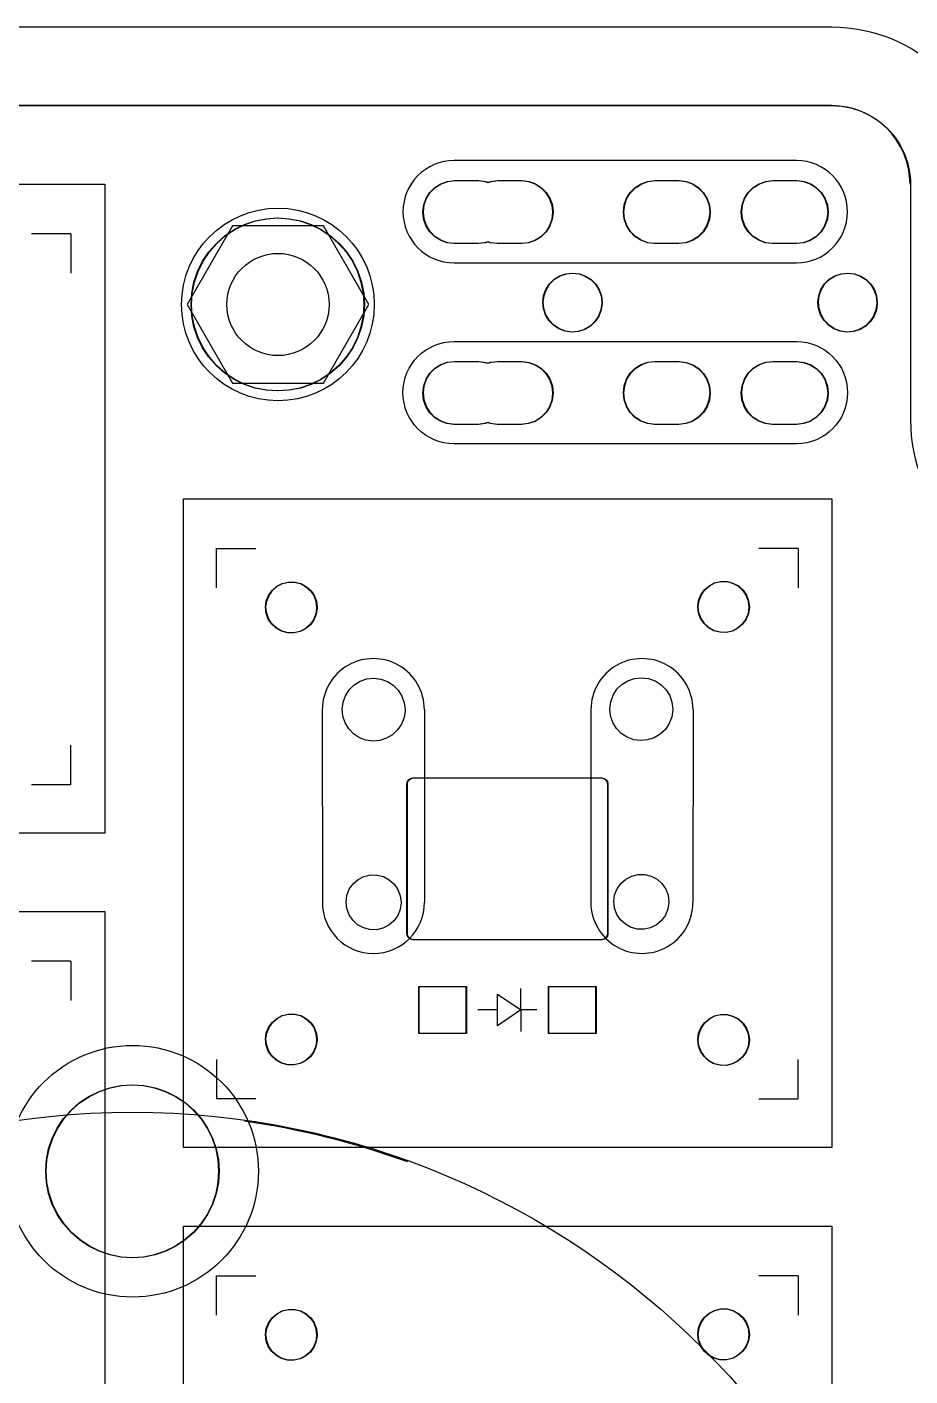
# Model space of a CAD drawing. Header units: inches. Extents: x 5 to 159, y 7 to 116.
# Drawn here: x 85.19 to 107.66, y 81.82 to 116.12 of the extents above; entities that cross this region are included whole.
import ezdxf

# ---------------------------------------------------------------- set-up
doc = ezdxf.new("R2010")
doc.units = ezdxf.units.IN
doc.header["$MEASUREMENT"] = 0
doc.layers.get('0').update_dxf_attribs({"color": 1})
doc.layers.add('KICAD_EXPORT', color=12, linetype='Continuous')
doc.layers.add('OUTLINE_CURVED', color=6, linetype='Continuous')

# ---------------------------------------------------------------- blocks, each defined once
blk = doc.blocks.new('switch')
for p, q in [((79.189, 28.239), (79.191, 23.339)), ((81.787, 28.239), (81.788, 23.34)), ((86.023, 28.239), (86.022, 23.34)), ((88.621, 28.239), (88.619, 23.339))]:
    blk.add_line(p, q)
for centre, start, end in [((80.488, 28.239), 0, 180.0351), ((87.322, 28.239), 359.9649, 180), ((80.489, 23.339), 180.0175, 0.0175), ((87.321, 23.339), 179.9825, 359.9825)]:
    blk.add_arc(centre, 1.299, start, end)

msp = doc.modelspace()

# ---------------------------------------------------------------- linework, layer by layer
at = {"layer": 'KICAD_EXPORT', "linetype": 'Continuous'}
for p, q in [((105.661, 114.125), (70.661, 114.125)), ((95.721, 112.138), (95.889, 112.197)), ((95.733, 112.138), (95.901, 112.197)), ((95.889, 112.197), (96.066, 112.217)), ((95.901, 112.197), (96.078, 112.217)), ((96.066, 112.217), (96.666, 112.217)), ((96.078, 112.217), (96.678, 112.217)), ((96.666, 112.217), (96.678, 112.217)), ((96.678, 112.217), (96.854, 112.194)), ((96.678, 112.217), (96.69, 112.217)), ((96.69, 112.217), (96.866, 112.194)), ((96.854, 112.194), (96.917, 112.172)), ((96.866, 112.194), (96.929, 112.172)), ((96.917, 112.172), (96.989, 112.197)), ((96.929, 112.172), (97.001, 112.197)), ((96.989, 112.197), (97.166, 112.217)), ((97.001, 112.197), (97.178, 112.217)), ((97.166, 112.217), (97.766, 112.217)), ((97.178, 112.217), (97.778, 112.217)), ((97.766, 112.217), (97.778, 112.217)), ((97.778, 112.217), (97.954, 112.194)), ((97.778, 112.217), (97.79, 112.217)), ((97.79, 112.217), (97.966, 112.194)), ((97.954, 112.194), (98.122, 112.133)), ((97.966, 112.194), (98.134, 112.133)), ((100.821, 112.138), (100.989, 112.197)), ((100.833, 112.138), (101.001, 112.197)), ((100.989, 112.197), (101.166, 112.217)), ((101.001, 112.197), (101.178, 112.217)), ((101.166, 112.217), (101.766, 112.217)), ((101.178, 112.217), (101.778, 112.217)), ((101.766, 112.217), (101.778, 112.217)), ((101.778, 112.217), (101.954, 112.194)), ((101.778, 112.217), (101.79, 112.217)), ((101.79, 112.217), (101.966, 112.194)), ((101.954, 112.194), (102.122, 112.133)), ((101.966, 112.194), (102.134, 112.133)), ((103.821, 112.138), (103.989, 112.197)), ((103.833, 112.138), (104.001, 112.197)), ((103.989, 112.197), (104.166, 112.217)), ((104.001, 112.197), (104.178, 112.217)), ((104.166, 112.217), (104.766, 112.217)), ((104.178, 112.217), (104.778, 112.217)), ((104.766, 112.217), (104.778, 112.217)), ((104.778, 112.217), (104.954, 112.194)), ((104.778, 112.217), (104.79, 112.217)), ((104.79, 112.217), (104.966, 112.194)), ((104.954, 112.194), (105.122, 112.133)), ((104.966, 112.194), (105.134, 112.133)), ((70.673, 112.125), (87.173, 112.125)), ((87.173, 112.125), (87.173, 95.625)), ((95.347, 111.768), (95.443, 111.918)), ((95.359, 111.768), (95.455, 111.918)), ((95.443, 111.918), (95.569, 112.044)), ((95.455, 111.918), (95.581, 112.044)), ((95.569, 112.044), (95.721, 112.138)), ((95.581, 112.044), (95.733, 112.138)), ((98.122, 112.133), (98.272, 112.037)), ((98.134, 112.133), (98.284, 112.037)), ((98.272, 112.037), (98.397, 111.909)), ((98.284, 112.037), (98.409, 111.909)), ((98.397, 111.909), (98.49, 111.757)), ((98.409, 111.909), (98.502, 111.757)), ((100.447, 111.768), (100.543, 111.918)), ((100.459, 111.768), (100.555, 111.918)), ((100.543, 111.918), (100.669, 112.044)), ((100.555, 111.918), (100.681, 112.044)), ((100.669, 112.044), (100.821, 112.138)), ((100.681, 112.044), (100.833, 112.138)), ((102.122, 112.133), (102.272, 112.037)), ((102.134, 112.133), (102.284, 112.037)), ((102.272, 112.037), (102.397, 111.909)), ((102.284, 112.037), (102.409, 111.909)), ((102.397, 111.909), (102.49, 111.757)), ((102.409, 111.909), (102.502, 111.757)), ((103.447, 111.768), (103.543, 111.918)), ((103.459, 111.768), (103.555, 111.918)), ((103.543, 111.918), (103.669, 112.044)), ((103.555, 111.918), (103.681, 112.044)), ((103.669, 112.044), (103.821, 112.138)), ((103.681, 112.044), (103.833, 112.138)), ((105.122, 112.133), (105.272, 112.037)), ((105.134, 112.133), (105.284, 112.037)), ((105.272, 112.037), (105.397, 111.909)), ((105.284, 112.037), (105.409, 111.909)), ((105.397, 111.909), (105.49, 111.757)), ((105.409, 111.909), (105.502, 111.757)), ((95.266, 111.422), (95.288, 111.599)), ((95.278, 111.422), (95.3, 111.599)), ((95.288, 111.599), (95.347, 111.768)), ((95.3, 111.599), (95.359, 111.768)), ((98.49, 111.757), (98.548, 111.589)), ((98.502, 111.757), (98.56, 111.589)), ((98.548, 111.589), (98.566, 111.411)), ((98.56, 111.589), (98.578, 111.411)), ((100.366, 111.422), (100.388, 111.599)), ((100.378, 111.422), (100.4, 111.599)), ((100.388, 111.599), (100.447, 111.768)), ((100.4, 111.599), (100.459, 111.768)), ((102.49, 111.757), (102.548, 111.589)), ((102.502, 111.757), (102.56, 111.589)), ((102.548, 111.589), (102.566, 111.411)), ((102.56, 111.589), (102.578, 111.411)), ((103.366, 111.422), (103.388, 111.599)), ((103.378, 111.422), (103.4, 111.599)), ((103.388, 111.599), (103.447, 111.768)), ((103.4, 111.599), (103.459, 111.768)), ((105.49, 111.757), (105.548, 111.589)), ((105.502, 111.757), (105.56, 111.589)), ((105.548, 111.589), (105.566, 111.411)), ((105.56, 111.589), (105.578, 111.411)), ((90.724, 111.099), (90.997, 111.192)), ((90.736, 111.099), (91.009, 111.192)), ((90.997, 111.192), (91.279, 111.248)), ((91.009, 111.192), (91.291, 111.248)), ((91.279, 111.248), (91.566, 111.267)), ((91.291, 111.248), (91.578, 111.267)), ((91.566, 111.267), (91.854, 111.248)), ((91.578, 111.267), (91.866, 111.248)), ((91.854, 111.248), (92.136, 111.192)), ((91.866, 111.248), (92.148, 111.192)), ((92.136, 111.192), (92.408, 111.099)), ((92.148, 111.192), (92.42, 111.099)), ((95.285, 111.245), (95.266, 111.422)), ((95.297, 111.245), (95.278, 111.422)), ((95.343, 111.076), (95.285, 111.245)), ((95.355, 111.076), (95.297, 111.245)), ((98.545, 111.234), (98.485, 111.066)), ((98.557, 111.234), (98.497, 111.066)), ((98.566, 111.411), (98.545, 111.234)), ((98.578, 111.411), (98.557, 111.234)), ((100.385, 111.245), (100.366, 111.422)), ((100.397, 111.245), (100.378, 111.422)), ((100.443, 111.076), (100.385, 111.245)), ((100.455, 111.076), (100.397, 111.245)), ((102.545, 111.234), (102.485, 111.066)), ((102.557, 111.234), (102.497, 111.066)), ((102.566, 111.411), (102.545, 111.234)), ((102.578, 111.411), (102.557, 111.234)), ((103.385, 111.245), (103.366, 111.422)), ((103.397, 111.245), (103.378, 111.422)), ((103.443, 111.076), (103.385, 111.245)), ((103.455, 111.076), (103.397, 111.245)), ((105.545, 111.234), (105.485, 111.066)), ((105.557, 111.234), (105.497, 111.066)), ((105.566, 111.411), (105.545, 111.234)), ((105.578, 111.411), (105.557, 111.234)), ((86.311, 110.862), (85.311, 110.862)), ((86.311, 110.862), (86.311, 109.862)), ((90.227, 110.812), (90.466, 110.972)), ((90.239, 110.812), (90.478, 110.972)), ((90.466, 110.972), (90.724, 111.099)), ((90.478, 110.972), (90.736, 111.099)), ((92.408, 111.099), (92.666, 110.972)), ((92.42, 111.099), (92.678, 110.972)), ((92.666, 110.972), (92.906, 110.812)), ((92.678, 110.972), (92.918, 110.812)), ((95.436, 110.924), (95.343, 111.076)), ((95.448, 110.924), (95.355, 111.076)), ((95.561, 110.797), (95.436, 110.924)), ((95.573, 110.797), (95.448, 110.924)), ((98.39, 110.916), (98.263, 110.79)), ((98.402, 110.916), (98.275, 110.79)), ((98.485, 111.066), (98.39, 110.916)), ((98.497, 111.066), (98.402, 110.916)), ((100.536, 110.924), (100.443, 111.076)), ((100.548, 110.924), (100.455, 111.076)), ((100.661, 110.797), (100.536, 110.924)), ((100.673, 110.797), (100.548, 110.924)), ((102.39, 110.916), (102.263, 110.79)), ((102.402, 110.916), (102.275, 110.79)), ((102.485, 111.066), (102.39, 110.916)), ((102.497, 111.066), (102.402, 110.916)), ((103.536, 110.924), (103.443, 111.076)), ((103.548, 110.924), (103.455, 111.076)), ((103.661, 110.797), (103.536, 110.924)), ((103.673, 110.797), (103.548, 110.924)), ((105.39, 110.916), (105.263, 110.79)), ((105.402, 110.916), (105.275, 110.79)), ((105.485, 111.066), (105.39, 110.916)), ((105.497, 111.066), (105.402, 110.916)), ((89.821, 110.406), (90.011, 110.622)), ((89.833, 110.406), (90.023, 110.622)), ((90.011, 110.622), (90.227, 110.812)), ((90.023, 110.622), (90.239, 110.812)), ((92.906, 110.812), (93.122, 110.622)), ((92.918, 110.812), (93.134, 110.622)), ((93.122, 110.622), (93.312, 110.406)), ((93.134, 110.622), (93.324, 110.406)), ((95.711, 110.7), (95.561, 110.797)), ((95.723, 110.7), (95.573, 110.797)), ((95.878, 110.639), (95.711, 110.7)), ((95.89, 110.639), (95.723, 110.7)), ((96.055, 110.617), (95.878, 110.639)), ((96.067, 110.617), (95.89, 110.639)), ((96.066, 110.617), (96.055, 110.617)), ((96.666, 110.617), (96.066, 110.617)), ((96.078, 110.617), (96.067, 110.617)), ((96.678, 110.617), (96.078, 110.617)), ((96.844, 110.637), (96.666, 110.617)), ((96.856, 110.637), (96.678, 110.617)), ((96.916, 110.662), (96.844, 110.637)), ((96.928, 110.662), (96.856, 110.637)), ((96.978, 110.639), (96.916, 110.662)), ((96.99, 110.639), (96.928, 110.662)), ((97.155, 110.617), (96.978, 110.639)), ((97.167, 110.617), (96.99, 110.639)), ((97.166, 110.617), (97.155, 110.617)), ((97.766, 110.617), (97.166, 110.617)), ((97.178, 110.617), (97.167, 110.617)), ((97.778, 110.617), (97.178, 110.617)), ((97.944, 110.637), (97.766, 110.617)), ((97.956, 110.637), (97.778, 110.617)), ((98.112, 110.695), (97.944, 110.637)), ((98.124, 110.695), (97.956, 110.637)), ((98.263, 110.79), (98.112, 110.695)), ((98.275, 110.79), (98.124, 110.695)), ((100.811, 110.7), (100.661, 110.797)), ((100.823, 110.7), (100.673, 110.797)), ((100.978, 110.639), (100.811, 110.7)), ((100.99, 110.639), (100.823, 110.7)), ((101.155, 110.617), (100.978, 110.639)), ((101.167, 110.617), (100.99, 110.639)), ((101.166, 110.617), (101.155, 110.617)), ((101.766, 110.617), (101.166, 110.617)), ((101.178, 110.617), (101.167, 110.617)), ((101.778, 110.617), (101.178, 110.617)), ((101.944, 110.637), (101.766, 110.617)), ((101.956, 110.637), (101.778, 110.617)), ((102.112, 110.695), (101.944, 110.637)), ((102.124, 110.695), (101.956, 110.637)), ((102.263, 110.79), (102.112, 110.695)), ((102.275, 110.79), (102.124, 110.695)), ((103.811, 110.7), (103.661, 110.797)), ((103.823, 110.7), (103.673, 110.797)), ((103.978, 110.639), (103.811, 110.7)), ((103.99, 110.639), (103.823, 110.7)), ((104.155, 110.617), (103.978, 110.639)), ((104.167, 110.617), (103.99, 110.639)), ((104.166, 110.617), (104.155, 110.617)), ((104.766, 110.617), (104.166, 110.617)), ((104.178, 110.617), (104.167, 110.617)), ((104.778, 110.617), (104.178, 110.617)), ((104.944, 110.637), (104.766, 110.617)), ((104.956, 110.637), (104.778, 110.617)), ((105.112, 110.695), (104.944, 110.637)), ((105.124, 110.695), (104.956, 110.637)), ((105.263, 110.79), (105.112, 110.695)), ((105.275, 110.79), (105.124, 110.695)), ((89.534, 109.909), (89.661, 110.167)), ((89.546, 109.909), (89.673, 110.167)), ((89.661, 110.167), (89.821, 110.406)), ((89.673, 110.167), (89.833, 110.406)), ((93.312, 110.406), (93.472, 110.167)), ((93.324, 110.406), (93.484, 110.167)), ((93.472, 110.167), (93.599, 109.909)), ((93.484, 110.167), (93.611, 109.909)), ((89.441, 109.636), (89.534, 109.909)), ((89.453, 109.636), (89.546, 109.909)), ((93.599, 109.909), (93.691, 109.636)), ((93.611, 109.909), (93.703, 109.636)), ((98.605, 109.708), (98.747, 109.795)), ((98.617, 109.708), (98.759, 109.795)), ((98.747, 109.795), (98.905, 109.849)), ((98.759, 109.795), (98.917, 109.849)), ((98.905, 109.849), (99.072, 109.867)), ((98.917, 109.849), (99.084, 109.867)), ((99.072, 109.867), (99.238, 109.847)), ((99.084, 109.867), (99.25, 109.847)), ((99.238, 109.847), (99.395, 109.791)), ((99.25, 109.847), (99.407, 109.791)), ((99.395, 109.791), (99.536, 109.701)), ((99.407, 109.791), (99.548, 109.701)), ((105.605, 109.708), (105.747, 109.795)), ((105.617, 109.708), (105.759, 109.795)), ((105.747, 109.795), (105.905, 109.849)), ((105.759, 109.795), (105.917, 109.849)), ((105.905, 109.849), (106.072, 109.867)), ((105.917, 109.849), (106.084, 109.867)), ((106.072, 109.867), (106.238, 109.847)), ((106.084, 109.867), (106.25, 109.847)), ((106.238, 109.847), (106.395, 109.791)), ((106.25, 109.847), (106.407, 109.791)), ((106.395, 109.791), (106.536, 109.701)), ((106.407, 109.791), (106.548, 109.701)), ((89.385, 109.354), (89.441, 109.636)), ((89.397, 109.354), (89.453, 109.636)), ((93.691, 109.636), (93.748, 109.354)), ((93.703, 109.636), (93.76, 109.354)), ((98.337, 109.293), (98.395, 109.45)), ((98.349, 109.293), (98.407, 109.45)), ((98.395, 109.45), (98.485, 109.591)), ((98.407, 109.45), (98.497, 109.591)), ((98.485, 109.591), (98.605, 109.708)), ((98.497, 109.591), (98.617, 109.708)), ((99.536, 109.701), (99.654, 109.583)), ((99.548, 109.701), (99.666, 109.583)), ((99.654, 109.583), (99.743, 109.441)), ((99.666, 109.583), (99.755, 109.441)), ((105.337, 109.293), (105.395, 109.45)), ((105.349, 109.293), (105.407, 109.45)), ((105.395, 109.45), (105.485, 109.591)), ((105.407, 109.45), (105.497, 109.591)), ((105.485, 109.591), (105.605, 109.708)), ((105.497, 109.591), (105.617, 109.708)), ((106.536, 109.701), (106.654, 109.583)), ((106.548, 109.701), (106.666, 109.583)), ((106.654, 109.583), (106.743, 109.441)), ((106.666, 109.583), (106.755, 109.441)), ((89.366, 109.067), (89.385, 109.354)), ((89.378, 109.067), (89.397, 109.354)), ((93.748, 109.354), (93.766, 109.067)), ((93.76, 109.354), (93.778, 109.067)), ((98.316, 109.127), (98.337, 109.293)), ((98.333, 108.961), (98.316, 109.127)), ((98.328, 109.127), (98.349, 109.293)), ((98.345, 108.961), (98.328, 109.127)), ((99.743, 109.441), (99.798, 109.283)), ((99.755, 109.441), (99.81, 109.283)), ((99.798, 109.283), (99.816, 109.117)), ((99.81, 109.283), (99.828, 109.117)), ((99.816, 109.117), (99.816, 109.096)), ((99.828, 109.117), (99.828, 109.096)), ((105.316, 109.127), (105.337, 109.293)), ((105.333, 108.961), (105.316, 109.127)), ((105.328, 109.127), (105.349, 109.293)), ((105.345, 108.961), (105.328, 109.127)), ((106.743, 109.441), (106.798, 109.283)), ((106.755, 109.441), (106.81, 109.283)), ((106.798, 109.283), (106.816, 109.117)), ((106.81, 109.283), (106.828, 109.117)), ((106.816, 109.117), (106.816, 109.096)), ((106.828, 109.117), (106.828, 109.096)), ((89.385, 108.78), (89.366, 109.067)), ((89.397, 108.78), (89.378, 109.067)), ((89.441, 108.497), (89.385, 108.78)), ((89.453, 108.497), (89.397, 108.78)), ((93.748, 108.78), (93.691, 108.497)), ((93.76, 108.78), (93.703, 108.497)), ((93.766, 109.067), (93.748, 108.78)), ((93.778, 109.067), (93.76, 108.78)), ((98.386, 108.802), (98.333, 108.961)), ((98.398, 108.802), (98.345, 108.961)), ((98.472, 108.659), (98.386, 108.802)), ((98.484, 108.659), (98.398, 108.802)), ((99.733, 108.774), (99.641, 108.635)), ((99.745, 108.774), (99.653, 108.635)), ((99.793, 108.93), (99.733, 108.774)), ((99.805, 108.93), (99.745, 108.774)), ((99.816, 109.096), (99.793, 108.93)), ((99.828, 109.096), (99.805, 108.93)), ((105.386, 108.802), (105.333, 108.961)), ((105.398, 108.802), (105.345, 108.961)), ((105.472, 108.659), (105.386, 108.802)), ((105.484, 108.659), (105.398, 108.802)), ((106.733, 108.774), (106.641, 108.635)), ((106.745, 108.774), (106.653, 108.635)), ((106.793, 108.93), (106.733, 108.774)), ((106.805, 108.93), (106.745, 108.774)), ((106.816, 109.096), (106.793, 108.93)), ((106.828, 109.096), (106.805, 108.93)), ((89.534, 108.225), (89.441, 108.497)), ((89.546, 108.225), (89.453, 108.497)), ((93.691, 108.497), (93.599, 108.225)), ((93.703, 108.497), (93.611, 108.225)), ((98.588, 108.539), (98.472, 108.659)), ((98.6, 108.539), (98.484, 108.659)), ((98.728, 108.447), (98.588, 108.539)), ((98.74, 108.447), (98.6, 108.539)), ((98.885, 108.389), (98.728, 108.447)), ((98.897, 108.389), (98.74, 108.447)), ((99.376, 108.434), (99.217, 108.382)), ((99.388, 108.434), (99.229, 108.382)), ((99.52, 108.519), (99.376, 108.434)), ((99.532, 108.519), (99.388, 108.434)), ((99.641, 108.635), (99.52, 108.519)), ((99.653, 108.635), (99.532, 108.519)), ((105.588, 108.539), (105.472, 108.659)), ((105.6, 108.539), (105.484, 108.659)), ((105.728, 108.447), (105.588, 108.539)), ((105.74, 108.447), (105.6, 108.539)), ((105.885, 108.389), (105.728, 108.447)), ((105.897, 108.389), (105.74, 108.447)), ((106.376, 108.434), (106.217, 108.382)), ((106.388, 108.434), (106.229, 108.382)), ((106.52, 108.519), (106.376, 108.434)), ((106.532, 108.519), (106.388, 108.434)), ((106.641, 108.635), (106.52, 108.519)), ((106.653, 108.635), (106.532, 108.519)), ((89.661, 107.967), (89.534, 108.225)), ((89.673, 107.967), (89.546, 108.225)), ((93.599, 108.225), (93.472, 107.967)), ((93.611, 108.225), (93.484, 107.967)), ((99.051, 108.367), (98.885, 108.389)), ((99.063, 108.367), (98.897, 108.389)), ((99.217, 108.382), (99.051, 108.367)), ((99.229, 108.382), (99.063, 108.367)), ((106.051, 108.367), (105.885, 108.389)), ((106.063, 108.367), (105.897, 108.389)), ((106.217, 108.382), (106.051, 108.367)), ((106.229, 108.382), (106.063, 108.367)), ((89.821, 107.728), (89.661, 107.967)), ((89.833, 107.728), (89.673, 107.967)), ((93.472, 107.967), (93.312, 107.728)), ((93.484, 107.967), (93.324, 107.728)), ((90.011, 107.511), (89.821, 107.728)), ((90.023, 107.511), (89.833, 107.728)), ((90.227, 107.321), (90.011, 107.511)), ((90.239, 107.321), (90.023, 107.511)), ((93.122, 107.511), (92.906, 107.321)), ((93.134, 107.511), (92.918, 107.321)), ((93.312, 107.728), (93.122, 107.511)), ((93.324, 107.728), (93.134, 107.511)), ((95.443, 107.318), (95.569, 107.444)), ((95.455, 107.318), (95.581, 107.444)), ((95.569, 107.444), (95.721, 107.538)), ((95.581, 107.444), (95.733, 107.538)), ((95.721, 107.538), (95.889, 107.597)), ((95.733, 107.538), (95.901, 107.597)), ((95.889, 107.597), (96.066, 107.617)), ((95.901, 107.597), (96.078, 107.617)), ((96.066, 107.617), (96.666, 107.617)), ((96.078, 107.617), (96.678, 107.617)), ((96.666, 107.617), (96.678, 107.617)), ((96.678, 107.617), (96.854, 107.594)), ((96.678, 107.617), (96.69, 107.617)), ((96.69, 107.617), (96.866, 107.594)), ((96.854, 107.594), (96.917, 107.572)), ((96.866, 107.594), (96.929, 107.572)), ((96.917, 107.572), (96.989, 107.597)), ((96.929, 107.572), (97.001, 107.597)), ((96.989, 107.597), (97.166, 107.617)), ((97.001, 107.597), (97.178, 107.617)), ((97.166, 107.617), (97.766, 107.617)), ((97.178, 107.617), (97.778, 107.617)), ((97.766, 107.617), (97.778, 107.617)), ((97.778, 107.617), (97.954, 107.594)), ((97.778, 107.617), (97.79, 107.617)), ((97.79, 107.617), (97.966, 107.594)), ((97.954, 107.594), (98.122, 107.533)), ((97.966, 107.594), (98.134, 107.533)), ((98.122, 107.533), (98.272, 107.437)), ((98.134, 107.533), (98.284, 107.437)), ((98.272, 107.437), (98.397, 107.309)), ((98.284, 107.437), (98.409, 107.309)), ((100.543, 107.318), (100.669, 107.444)), ((100.555, 107.318), (100.681, 107.444)), ((100.669, 107.444), (100.821, 107.538)), ((100.681, 107.444), (100.833, 107.538)), ((100.821, 107.538), (100.989, 107.597)), ((100.833, 107.538), (101.001, 107.597)), ((100.989, 107.597), (101.166, 107.617)), ((101.001, 107.597), (101.178, 107.617)), ((101.166, 107.617), (101.766, 107.617)), ((101.178, 107.617), (101.778, 107.617)), ((101.766, 107.617), (101.778, 107.617)), ((101.778, 107.617), (101.954, 107.594)), ((101.778, 107.617), (101.79, 107.617)), ((101.79, 107.617), (101.966, 107.594)), ((101.954, 107.594), (102.122, 107.533)), ((101.966, 107.594), (102.134, 107.533)), ((102.122, 107.533), (102.272, 107.437)), ((102.134, 107.533), (102.284, 107.437)), ((102.272, 107.437), (102.397, 107.309)), ((102.284, 107.437), (102.409, 107.309)), ((103.543, 107.318), (103.669, 107.444)), ((103.555, 107.318), (103.681, 107.444)), ((103.669, 107.444), (103.821, 107.538)), ((103.681, 107.444), (103.833, 107.538)), ((103.821, 107.538), (103.989, 107.597)), ((103.833, 107.538), (104.001, 107.597)), ((103.989, 107.597), (104.166, 107.617)), ((104.001, 107.597), (104.178, 107.617)), ((104.166, 107.617), (104.766, 107.617)), ((104.178, 107.617), (104.778, 107.617)), ((104.766, 107.617), (104.778, 107.617)), ((104.778, 107.617), (104.954, 107.594)), ((104.778, 107.617), (104.79, 107.617)), ((104.79, 107.617), (104.966, 107.594)), ((104.954, 107.594), (105.122, 107.533)), ((104.966, 107.594), (105.134, 107.533)), ((105.122, 107.533), (105.272, 107.437)), ((105.134, 107.533), (105.284, 107.437)), ((105.272, 107.437), (105.397, 107.309)), ((105.284, 107.437), (105.409, 107.309)), ((90.466, 107.162), (90.227, 107.321)), ((90.478, 107.162), (90.239, 107.321)), ((90.724, 107.034), (90.466, 107.162)), ((90.736, 107.034), (90.478, 107.162)), ((92.666, 107.162), (92.408, 107.034)), ((92.678, 107.162), (92.42, 107.034)), ((92.906, 107.321), (92.666, 107.162)), ((92.918, 107.321), (92.678, 107.162)), ((95.288, 106.999), (95.347, 107.168)), ((95.3, 106.999), (95.359, 107.168)), ((95.347, 107.168), (95.443, 107.318)), ((95.359, 107.168), (95.455, 107.318)), ((98.397, 107.309), (98.49, 107.157)), ((98.409, 107.309), (98.502, 107.157)), ((98.49, 107.157), (98.548, 106.989)), ((98.502, 107.157), (98.56, 106.989)), ((100.388, 106.999), (100.447, 107.168)), ((100.4, 106.999), (100.459, 107.168)), ((100.447, 107.168), (100.543, 107.318)), ((100.459, 107.168), (100.555, 107.318)), ((102.397, 107.309), (102.49, 107.157)), ((102.409, 107.309), (102.502, 107.157)), ((102.49, 107.157), (102.548, 106.989)), ((102.502, 107.157), (102.56, 106.989)), ((103.388, 106.999), (103.447, 107.168)), ((103.4, 106.999), (103.459, 107.168)), ((103.447, 107.168), (103.543, 107.318)), ((103.459, 107.168), (103.555, 107.318)), ((105.397, 107.309), (105.49, 107.157)), ((105.409, 107.309), (105.502, 107.157)), ((105.49, 107.157), (105.548, 106.989)), ((105.502, 107.157), (105.56, 106.989)), ((90.997, 106.942), (90.724, 107.034)), ((91.009, 106.942), (90.736, 107.034)), ((91.279, 106.886), (90.997, 106.942)), ((91.291, 106.886), (91.009, 106.942)), ((91.566, 106.867), (91.279, 106.886)), ((91.578, 106.867), (91.291, 106.886)), ((91.854, 106.886), (91.566, 106.867)), ((91.866, 106.886), (91.578, 106.867)), ((92.136, 106.942), (91.854, 106.886)), ((92.148, 106.942), (91.866, 106.886)), ((92.408, 107.034), (92.136, 106.942)), ((92.42, 107.034), (92.148, 106.942)), ((95.266, 106.822), (95.288, 106.999)), ((95.285, 106.645), (95.266, 106.822)), ((95.278, 106.822), (95.3, 106.999)), ((95.297, 106.645), (95.278, 106.822)), ((98.566, 106.811), (98.545, 106.634)), ((98.548, 106.989), (98.566, 106.811)), ((98.578, 106.811), (98.557, 106.634)), ((98.56, 106.989), (98.578, 106.811)), ((100.366, 106.822), (100.388, 106.999)), ((100.385, 106.645), (100.366, 106.822)), ((100.378, 106.822), (100.4, 106.999)), ((100.397, 106.645), (100.378, 106.822)), ((102.566, 106.811), (102.545, 106.634)), ((102.548, 106.989), (102.566, 106.811)), ((102.578, 106.811), (102.557, 106.634)), ((102.56, 106.989), (102.578, 106.811)), ((103.366, 106.822), (103.388, 106.999)), ((103.385, 106.645), (103.366, 106.822)), ((103.378, 106.822), (103.4, 106.999)), ((103.397, 106.645), (103.378, 106.822)), ((105.566, 106.811), (105.545, 106.634)), ((105.548, 106.989), (105.566, 106.811)), ((105.578, 106.811), (105.557, 106.634)), ((105.56, 106.989), (105.578, 106.811)), ((95.343, 106.476), (95.285, 106.645)), ((95.355, 106.476), (95.297, 106.645)), ((95.436, 106.324), (95.343, 106.476)), ((95.448, 106.324), (95.355, 106.476)), ((98.485, 106.466), (98.39, 106.316)), ((98.497, 106.466), (98.402, 106.316)), ((98.545, 106.634), (98.485, 106.466)), ((98.557, 106.634), (98.497, 106.466)), ((100.443, 106.476), (100.385, 106.645)), ((100.455, 106.476), (100.397, 106.645)), ((100.536, 106.324), (100.443, 106.476)), ((100.548, 106.324), (100.455, 106.476)), ((102.485, 106.466), (102.39, 106.316)), ((102.497, 106.466), (102.402, 106.316)), ((102.545, 106.634), (102.485, 106.466)), ((102.557, 106.634), (102.497, 106.466)), ((103.443, 106.476), (103.385, 106.645)), ((103.455, 106.476), (103.397, 106.645)), ((103.536, 106.324), (103.443, 106.476)), ((103.548, 106.324), (103.455, 106.476)), ((105.485, 106.466), (105.39, 106.316)), ((105.497, 106.466), (105.402, 106.316)), ((105.545, 106.634), (105.485, 106.466)), ((105.557, 106.634), (105.497, 106.466)), ((95.561, 106.197), (95.436, 106.324)), ((95.573, 106.197), (95.448, 106.324)), ((95.711, 106.1), (95.561, 106.197)), ((95.723, 106.1), (95.573, 106.197)), ((95.878, 106.039), (95.711, 106.1)), ((95.89, 106.039), (95.723, 106.1)), ((96.055, 106.017), (95.878, 106.039)), ((96.067, 106.017), (95.89, 106.039)), ((96.066, 106.017), (96.055, 106.017)), ((96.666, 106.017), (96.066, 106.017)), ((96.078, 106.017), (96.067, 106.017)), ((96.678, 106.017), (96.078, 106.017)), ((96.844, 106.037), (96.666, 106.017)), ((96.856, 106.037), (96.678, 106.017)), ((96.916, 106.062), (96.844, 106.037)), ((96.928, 106.062), (96.856, 106.037)), ((96.978, 106.039), (96.916, 106.062)), ((96.99, 106.039), (96.928, 106.062)), ((97.155, 106.017), (96.978, 106.039)), ((97.167, 106.017), (96.99, 106.039)), ((97.166, 106.017), (97.155, 106.017)), ((97.766, 106.017), (97.166, 106.017)), ((97.178, 106.017), (97.167, 106.017)), ((97.778, 106.017), (97.178, 106.017)), ((97.944, 106.037), (97.766, 106.017)), ((97.956, 106.037), (97.778, 106.017)), ((98.112, 106.095), (97.944, 106.037)), ((98.124, 106.095), (97.956, 106.037)), ((98.263, 106.19), (98.112, 106.095)), ((98.275, 106.19), (98.124, 106.095)), ((98.39, 106.316), (98.263, 106.19)), ((98.402, 106.316), (98.275, 106.19)), ((100.661, 106.197), (100.536, 106.324)), ((100.673, 106.197), (100.548, 106.324)), ((100.811, 106.1), (100.661, 106.197)), ((100.823, 106.1), (100.673, 106.197)), ((100.978, 106.039), (100.811, 106.1)), ((100.99, 106.039), (100.823, 106.1)), ((101.155, 106.017), (100.978, 106.039)), ((101.167, 106.017), (100.99, 106.039)), ((101.166, 106.017), (101.155, 106.017)), ((101.766, 106.017), (101.166, 106.017)), ((101.178, 106.017), (101.167, 106.017)), ((101.778, 106.017), (101.178, 106.017)), ((101.944, 106.037), (101.766, 106.017)), ((101.956, 106.037), (101.778, 106.017)), ((102.112, 106.095), (101.944, 106.037)), ((102.124, 106.095), (101.956, 106.037)), ((102.263, 106.19), (102.112, 106.095)), ((102.275, 106.19), (102.124, 106.095)), ((102.39, 106.316), (102.263, 106.19)), ((102.402, 106.316), (102.275, 106.19)), ((103.661, 106.197), (103.536, 106.324)), ((103.673, 106.197), (103.548, 106.324)), ((103.811, 106.1), (103.661, 106.197)), ((103.823, 106.1), (103.673, 106.197)), ((103.978, 106.039), (103.811, 106.1)), ((103.99, 106.039), (103.823, 106.1)), ((104.155, 106.017), (103.978, 106.039)), ((104.167, 106.017), (103.99, 106.039)), ((104.166, 106.017), (104.155, 106.017)), ((104.766, 106.017), (104.166, 106.017)), ((104.178, 106.017), (104.167, 106.017)), ((104.778, 106.017), (104.178, 106.017)), ((104.944, 106.037), (104.766, 106.017)), ((104.956, 106.037), (104.778, 106.017)), ((105.112, 106.095), (104.944, 106.037)), ((105.124, 106.095), (104.956, 106.037)), ((105.263, 106.19), (105.112, 106.095)), ((105.275, 106.19), (105.124, 106.095)), ((105.39, 106.316), (105.263, 106.19)), ((105.402, 106.316), (105.275, 106.19)), ((89.173, 87.625), (89.173, 104.125)), ((89.173, 104.125), (105.673, 104.125)), ((105.673, 104.125), (105.673, 87.625)), ((90.011, 102.862), (91.011, 102.862)), ((90.011, 101.862), (90.011, 102.862)), ((104.811, 102.863), (103.811, 102.863)), ((104.811, 102.862), (104.811, 101.862)), ((91.428, 101.797), (91.546, 101.9)), ((91.44, 101.797), (91.558, 101.9)), ((91.546, 101.9), (91.685, 101.972)), ((91.558, 101.9), (91.697, 101.972)), ((91.685, 101.972), (91.837, 102.008)), ((91.697, 101.972), (91.849, 102.008)), ((91.837, 102.008), (91.993, 102.007)), ((91.849, 102.008), (92.005, 102.007)), ((91.993, 102.007), (92.144, 101.969)), ((92.005, 102.007), (92.156, 101.969)), ((92.144, 101.969), (92.282, 101.896)), ((92.156, 101.969), (92.294, 101.896)), ((102.428, 101.81), (102.546, 101.912)), ((102.44, 101.81), (102.558, 101.912)), ((102.546, 101.912), (102.685, 101.984)), ((102.558, 101.912), (102.697, 101.984)), ((102.685, 101.984), (102.837, 102.021)), ((102.697, 101.984), (102.849, 102.021)), ((102.837, 102.021), (102.993, 102.02)), ((102.849, 102.021), (103.005, 102.02)), ((102.993, 102.02), (103.144, 101.982)), ((103.005, 102.02), (103.156, 101.982)), ((103.144, 101.982), (103.282, 101.909)), ((103.156, 101.982), (103.294, 101.909)), ((103.282, 101.909), (103.399, 101.805)), ((103.294, 101.909), (103.411, 101.805)), ((91.282, 101.524), (91.339, 101.67)), ((91.294, 101.524), (91.351, 101.67)), ((91.339, 101.67), (91.428, 101.797)), ((91.351, 101.67), (91.44, 101.797)), ((92.282, 101.896), (92.399, 101.792)), ((92.294, 101.896), (92.411, 101.792)), ((92.399, 101.792), (92.487, 101.664)), ((92.411, 101.792), (92.499, 101.664)), ((92.487, 101.664), (92.543, 101.518)), ((92.499, 101.664), (92.555, 101.518)), ((102.282, 101.536), (102.339, 101.682)), ((102.294, 101.536), (102.351, 101.682)), ((102.339, 101.682), (102.428, 101.81)), ((102.351, 101.682), (102.44, 101.81)), ((103.399, 101.805), (103.487, 101.676)), ((103.411, 101.805), (103.499, 101.676)), ((103.487, 101.676), (103.543, 101.53)), ((103.499, 101.676), (103.555, 101.53)), ((91.261, 101.369), (91.282, 101.524)), ((91.279, 101.214), (91.261, 101.369)), ((91.273, 101.369), (91.294, 101.524)), ((91.291, 101.214), (91.273, 101.369)), ((91.332, 101.067), (91.279, 101.214)), ((91.344, 101.067), (91.291, 101.214)), ((92.561, 101.349), (92.539, 101.194)), ((92.543, 101.518), (92.561, 101.363)), ((92.573, 101.349), (92.551, 101.194)), ((92.555, 101.518), (92.573, 101.363)), ((92.561, 101.363), (92.561, 101.349)), ((92.573, 101.363), (92.573, 101.349)), ((102.261, 101.382), (102.282, 101.536)), ((102.279, 101.226), (102.261, 101.382)), ((102.273, 101.382), (102.294, 101.536)), ((102.291, 101.226), (102.273, 101.382)), ((102.332, 101.08), (102.279, 101.226)), ((102.344, 101.08), (102.291, 101.226)), ((103.561, 101.361), (103.539, 101.207)), ((103.543, 101.53), (103.561, 101.375)), ((103.573, 101.361), (103.551, 101.207)), ((103.555, 101.53), (103.573, 101.375)), ((103.561, 101.375), (103.561, 101.361)), ((103.573, 101.375), (103.573, 101.361)), ((91.419, 100.938), (91.332, 101.067)), ((91.431, 100.938), (91.344, 101.067)), ((91.535, 100.833), (91.419, 100.938)), ((91.547, 100.833), (91.431, 100.938)), ((92.39, 100.923), (92.271, 100.821)), ((92.402, 100.923), (92.283, 100.821)), ((92.481, 101.049), (92.39, 100.923)), ((92.493, 101.049), (92.402, 100.923)), ((92.539, 101.194), (92.481, 101.049)), ((92.551, 101.194), (92.493, 101.049)), ((102.419, 100.95), (102.332, 101.08)), ((102.431, 100.95), (102.344, 101.08)), ((102.535, 100.845), (102.419, 100.95)), ((102.547, 100.845), (102.431, 100.95)), ((103.39, 100.935), (103.271, 100.833)), ((103.402, 100.935), (103.283, 100.833)), ((103.481, 101.062), (103.39, 100.935)), ((103.493, 101.062), (103.402, 100.935)), ((103.539, 101.207), (103.481, 101.062)), ((103.551, 101.207), (103.493, 101.062)), ((91.672, 100.758), (91.535, 100.833)), ((91.684, 100.758), (91.547, 100.833)), ((91.823, 100.719), (91.672, 100.758)), ((91.835, 100.719), (91.684, 100.758)), ((91.979, 100.716), (91.823, 100.719)), ((91.991, 100.716), (91.835, 100.719)), ((92.132, 100.751), (91.979, 100.716)), ((92.144, 100.751), (91.991, 100.716)), ((92.271, 100.821), (92.132, 100.751)), ((92.283, 100.821), (92.144, 100.751)), ((102.672, 100.77), (102.535, 100.845)), ((102.684, 100.77), (102.547, 100.845)), ((102.823, 100.731), (102.672, 100.77)), ((102.835, 100.731), (102.684, 100.77)), ((102.979, 100.728), (102.823, 100.731)), ((102.991, 100.728), (102.835, 100.731)), ((103.132, 100.763), (102.979, 100.728)), ((103.144, 100.763), (102.991, 100.728)), ((103.271, 100.833), (103.132, 100.763)), ((103.283, 100.833), (103.144, 100.763)), ((93.671, 99.486), (93.84, 99.544)), ((93.84, 99.544), (94.017, 99.562)), ((94.017, 99.562), (94.194, 99.541)), ((94.194, 99.541), (94.362, 99.482)), ((100.331, 99.405), (100.483, 99.499)), ((100.483, 99.499), (100.652, 99.556)), ((100.652, 99.556), (100.829, 99.575)), ((100.829, 99.575), (101.006, 99.554)), ((101.006, 99.554), (101.174, 99.494)), ((93.295, 99.118), (93.391, 99.268)), ((93.391, 99.268), (93.519, 99.393)), ((93.519, 99.393), (93.671, 99.486)), ((94.362, 99.482), (94.513, 99.386)), ((94.513, 99.386), (94.638, 99.259)), ((94.638, 99.259), (94.733, 99.108)), ((100.107, 99.131), (100.203, 99.28)), ((100.203, 99.28), (100.331, 99.405)), ((101.174, 99.494), (101.325, 99.398)), ((101.325, 99.398), (101.45, 99.272)), ((101.45, 99.272), (101.545, 99.121)), ((93.211, 98.774), (93.234, 98.951)), ((93.234, 98.951), (93.295, 99.118)), ((94.733, 99.108), (94.791, 98.94)), ((94.791, 98.94), (94.811, 98.763)), ((100.023, 98.786), (100.046, 98.963)), ((100.046, 98.963), (100.107, 99.131)), ((101.545, 99.121), (101.603, 98.952)), ((101.603, 98.952), (101.623, 98.775)), ((93.229, 98.596), (93.211, 98.774)), ((93.285, 98.427), (93.229, 98.596)), ((94.786, 98.564), (94.723, 98.397)), ((94.811, 98.74), (94.786, 98.564)), ((94.811, 98.763), (94.811, 98.74)), ((100.041, 98.609), (100.023, 98.786)), ((100.097, 98.439), (100.041, 98.609)), ((101.598, 98.576), (101.535, 98.409)), ((101.623, 98.753), (101.598, 98.576)), ((101.623, 98.775), (101.623, 98.753)), ((93.378, 98.274), (93.285, 98.427)), ((93.501, 98.146), (93.378, 98.274)), ((93.651, 98.048), (93.501, 98.146)), ((94.624, 98.248), (94.495, 98.125)), ((94.723, 98.397), (94.624, 98.248)), ((100.19, 98.287), (100.097, 98.439)), ((100.313, 98.158), (100.19, 98.287)), ((100.463, 98.061), (100.313, 98.158)), ((101.307, 98.138), (101.154, 98.046)), ((101.436, 98.261), (101.307, 98.138)), ((101.535, 98.409), (101.436, 98.261)), ((86.311, 96.862), (86.311, 97.862)), ((93.818, 97.986), (93.651, 98.048)), ((93.995, 97.963), (93.818, 97.986)), ((94.172, 97.979), (93.995, 97.963)), ((94.342, 98.034), (94.172, 97.979)), ((94.495, 98.125), (94.342, 98.034)), ((100.63, 97.999), (100.463, 98.061)), ((100.807, 97.975), (100.63, 97.999)), ((100.984, 97.991), (100.807, 97.975)), ((101.154, 98.046), (100.984, 97.991)), ((85.311, 96.862), (86.311, 96.862)), ((94.861, 96.875), (94.873, 96.932)), ((94.861, 93.062), (94.861, 96.875)), ((94.873, 96.932), (94.905, 96.981)), ((94.873, 96.875), (94.885, 96.932)), ((94.873, 93.062), (94.873, 96.875)), ((94.885, 96.932), (94.917, 96.981)), ((94.905, 96.981), (94.954, 97.013)), ((94.917, 96.981), (94.966, 97.013)), ((94.954, 97.013), (95.011, 97.025)), ((94.966, 97.013), (95.023, 97.025)), ((95.011, 97.025), (99.811, 97.025)), ((95.023, 97.025), (99.823, 97.025)), ((99.811, 97.025), (99.869, 97.013)), ((99.823, 97.025), (99.881, 97.013)), ((99.869, 97.013), (99.917, 96.981)), ((99.881, 97.013), (99.929, 96.981)), ((99.917, 96.981), (99.95, 96.932)), ((99.929, 96.981), (99.962, 96.932)), ((99.95, 96.932), (99.961, 96.875)), ((99.961, 96.875), (99.961, 93.062)), ((99.962, 96.932), (99.973, 96.875)), ((99.973, 96.875), (99.973, 93.062)), ((87.173, 95.625), (70.673, 95.625)), ((93.491, 94.331), (93.618, 94.441)), ((93.618, 94.441), (93.767, 94.519)), ((93.767, 94.519), (93.931, 94.558)), ((93.931, 94.558), (94.099, 94.557)), ((94.099, 94.557), (94.262, 94.516)), ((94.262, 94.516), (94.411, 94.437)), ((94.411, 94.437), (94.536, 94.325)), ((100.303, 94.343), (100.43, 94.454)), ((100.43, 94.454), (100.579, 94.531)), ((100.579, 94.531), (100.743, 94.57)), ((100.743, 94.57), (100.911, 94.569)), ((100.911, 94.569), (101.074, 94.528)), ((101.074, 94.528), (101.223, 94.45)), ((101.223, 94.45), (101.348, 94.338)), ((93.311, 93.87), (93.333, 94.037)), ((93.333, 94.037), (93.394, 94.193)), ((93.394, 94.193), (93.491, 94.331)), ((94.536, 94.325), (94.632, 94.187)), ((94.632, 94.187), (94.691, 94.029)), ((94.691, 94.029), (94.711, 93.863)), ((100.123, 93.882), (100.145, 94.049)), ((100.145, 94.049), (100.206, 94.206)), ((100.206, 94.206), (100.303, 94.343)), ((101.348, 94.338), (101.444, 94.199)), ((101.444, 94.199), (101.503, 94.042)), ((101.503, 94.042), (101.523, 93.875)), ((93.33, 93.703), (93.311, 93.87)), ((93.388, 93.545), (93.33, 93.703)), ((94.688, 93.681), (94.625, 93.525)), ((94.711, 93.848), (94.688, 93.681)), ((94.711, 93.863), (94.711, 93.848)), ((100.142, 93.715), (100.123, 93.882)), ((100.2, 93.557), (100.142, 93.715)), ((101.5, 93.694), (101.437, 93.538)), ((101.523, 93.86), (101.5, 93.694)), ((101.523, 93.875), (101.523, 93.86)), ((70.673, 93.625), (87.173, 93.625)), ((87.173, 93.625), (87.173, 77.125)), ((93.481, 93.405), (93.388, 93.545)), ((93.606, 93.292), (93.481, 93.405)), ((94.527, 93.389), (94.399, 93.279)), ((94.625, 93.525), (94.527, 93.389)), ((100.293, 93.417), (100.2, 93.557)), ((100.418, 93.304), (100.293, 93.417)), ((101.339, 93.401), (101.211, 93.292)), ((101.437, 93.538), (101.339, 93.401)), ((93.754, 93.212), (93.606, 93.292)), ((93.916, 93.169), (93.754, 93.212)), ((94.085, 93.166), (93.916, 93.169)), ((94.248, 93.204), (94.085, 93.166)), ((94.399, 93.279), (94.248, 93.204)), ((94.873, 93.005), (94.861, 93.062)), ((94.885, 93.005), (94.873, 93.062)), ((94.905, 92.956), (94.873, 93.005)), ((94.917, 92.956), (94.885, 93.005)), ((99.95, 93.005), (99.917, 92.956)), ((99.962, 93.005), (99.929, 92.956)), ((99.961, 93.062), (99.95, 93.005)), ((99.973, 93.062), (99.962, 93.005)), ((100.566, 93.224), (100.418, 93.304)), ((100.728, 93.181), (100.566, 93.224)), ((100.897, 93.179), (100.728, 93.181)), ((101.06, 93.216), (100.897, 93.179)), ((101.211, 93.292), (101.06, 93.216)), ((94.954, 92.924), (94.905, 92.956)), ((94.966, 92.924), (94.917, 92.956)), ((95.011, 92.912), (94.954, 92.924)), ((95.023, 92.912), (94.966, 92.924)), ((99.811, 92.912), (95.011, 92.912)), ((99.823, 92.912), (95.023, 92.912)), ((99.869, 92.924), (99.811, 92.912)), ((99.881, 92.924), (99.823, 92.912)), ((99.917, 92.956), (99.869, 92.924)), ((99.929, 92.956), (99.881, 92.924)), ((86.311, 92.363), (85.311, 92.363)), ((86.311, 92.362), (86.311, 91.362)), ((95.161, 90.525), (95.161, 91.725)), ((95.161, 91.725), (96.361, 91.725)), ((95.173, 90.525), (95.173, 91.725)), ((95.173, 91.725), (96.373, 91.725)), ((96.361, 91.725), (96.361, 90.525)), ((96.373, 91.725), (96.373, 90.525)), ((97.761, 91.125), (97.761, 91.675)), ((98.461, 90.525), (98.461, 91.725)), ((98.461, 91.725), (99.661, 91.725)), ((98.473, 90.525), (98.473, 91.725)), ((98.473, 91.725), (99.673, 91.725)), ((99.661, 91.725), (99.661, 90.525)), ((99.673, 91.725), (99.673, 90.525)), ((97.161, 90.725), (97.161, 91.525)), ((97.161, 91.525), (97.761, 91.125)), ((91.546, 90.912), (91.685, 90.984)), ((91.558, 90.912), (91.697, 90.984)), ((91.685, 90.984), (91.837, 91.021)), ((91.697, 90.984), (91.849, 91.021)), ((91.837, 91.021), (91.993, 91.02)), ((91.849, 91.021), (92.005, 91.02)), ((91.993, 91.02), (92.144, 90.982)), ((92.005, 91.02), (92.156, 90.982)), ((92.144, 90.982), (92.282, 90.909)), ((92.156, 90.982), (92.294, 90.909)), ((97.161, 91.125), (96.661, 91.125)), ((97.761, 91.125), (97.161, 90.725)), ((98.161, 91.125), (97.761, 91.125)), ((97.761, 91.125), (97.761, 90.575)), ((102.546, 90.9), (102.685, 90.972)), ((102.558, 90.9), (102.697, 90.972)), ((102.685, 90.972), (102.837, 91.008)), ((102.697, 90.972), (102.849, 91.008)), ((102.837, 91.008), (102.993, 91.007)), ((102.849, 91.008), (103.005, 91.007)), ((102.993, 91.007), (103.144, 90.969)), ((103.005, 91.007), (103.156, 90.969)), ((103.144, 90.969), (103.282, 90.896)), ((103.156, 90.969), (103.294, 90.896)), ((91.282, 90.536), (91.339, 90.682)), ((91.294, 90.536), (91.351, 90.682)), ((91.339, 90.682), (91.428, 90.81)), ((91.351, 90.682), (91.44, 90.81)), ((91.428, 90.81), (91.546, 90.912)), ((91.44, 90.81), (91.558, 90.912)), ((92.282, 90.909), (92.399, 90.805)), ((92.294, 90.909), (92.411, 90.805)), ((92.399, 90.805), (92.487, 90.676)), ((92.411, 90.805), (92.499, 90.676)), ((92.487, 90.676), (92.543, 90.53)), ((92.499, 90.676), (92.555, 90.53)), ((102.282, 90.524), (102.339, 90.67)), ((102.294, 90.524), (102.351, 90.67)), ((102.339, 90.67), (102.428, 90.797)), ((102.351, 90.67), (102.44, 90.797)), ((102.428, 90.797), (102.546, 90.9)), ((102.44, 90.797), (102.558, 90.9)), ((103.282, 90.896), (103.399, 90.792)), ((103.294, 90.896), (103.411, 90.792)), ((103.399, 90.792), (103.487, 90.664)), ((103.411, 90.792), (103.499, 90.664)), ((103.487, 90.664), (103.543, 90.518)), ((103.499, 90.664), (103.555, 90.518)), ((91.261, 90.382), (91.282, 90.536)), ((91.279, 90.226), (91.261, 90.382)), ((91.273, 90.382), (91.294, 90.536)), ((91.291, 90.226), (91.273, 90.382)), ((92.561, 90.361), (92.539, 90.207)), ((92.543, 90.53), (92.561, 90.375)), ((92.573, 90.361), (92.551, 90.207)), ((92.555, 90.53), (92.573, 90.375)), ((92.561, 90.375), (92.561, 90.361)), ((92.573, 90.375), (92.573, 90.361)), ((96.361, 90.525), (95.161, 90.525)), ((96.373, 90.525), (95.173, 90.525)), ((99.661, 90.525), (98.461, 90.525)), ((99.673, 90.525), (98.473, 90.525)), ((102.261, 90.369), (102.282, 90.524)), ((102.279, 90.214), (102.261, 90.369)), ((102.273, 90.369), (102.294, 90.524)), ((102.291, 90.214), (102.273, 90.369)), ((103.561, 90.349), (103.539, 90.194)), ((103.543, 90.518), (103.561, 90.363)), ((103.573, 90.349), (103.551, 90.194)), ((103.555, 90.518), (103.573, 90.363)), ((103.561, 90.363), (103.561, 90.349)), ((103.573, 90.363), (103.573, 90.349)), ((91.332, 90.08), (91.279, 90.226)), ((91.344, 90.08), (91.291, 90.226)), ((91.419, 89.95), (91.332, 90.08)), ((91.431, 89.95), (91.344, 90.08)), ((91.535, 89.845), (91.419, 89.95)), ((91.547, 89.845), (91.431, 89.95)), ((92.39, 89.935), (92.271, 89.833)), ((92.402, 89.935), (92.283, 89.833)), ((92.481, 90.062), (92.39, 89.935)), ((92.493, 90.062), (92.402, 89.935)), ((92.539, 90.207), (92.481, 90.062)), ((92.551, 90.207), (92.493, 90.062)), ((102.332, 90.067), (102.279, 90.214)), ((102.344, 90.067), (102.291, 90.214)), ((102.419, 89.938), (102.332, 90.067)), ((102.431, 89.938), (102.344, 90.067)), ((102.535, 89.833), (102.419, 89.938)), ((102.547, 89.833), (102.431, 89.938)), ((103.39, 89.923), (103.271, 89.821)), ((103.402, 89.923), (103.283, 89.821)), ((103.481, 90.049), (103.39, 89.923)), ((103.493, 90.049), (103.402, 89.923)), ((103.539, 90.194), (103.481, 90.049)), ((103.551, 90.194), (103.493, 90.049)), ((90.011, 89.863), (90.011, 88.863)), ((91.672, 89.77), (91.535, 89.845)), ((91.684, 89.77), (91.547, 89.845)), ((91.823, 89.731), (91.672, 89.77)), ((91.835, 89.731), (91.684, 89.77)), ((91.979, 89.728), (91.823, 89.731)), ((91.991, 89.728), (91.835, 89.731)), ((92.132, 89.763), (91.979, 89.728)), ((92.144, 89.763), (91.991, 89.728)), ((92.271, 89.833), (92.132, 89.763)), ((92.283, 89.833), (92.144, 89.763)), ((102.672, 89.758), (102.535, 89.833)), ((102.684, 89.758), (102.547, 89.833)), ((102.823, 89.719), (102.672, 89.758)), ((102.835, 89.719), (102.684, 89.758)), ((102.979, 89.716), (102.823, 89.719)), ((102.991, 89.716), (102.835, 89.719)), ((103.132, 89.751), (102.979, 89.716)), ((103.144, 89.751), (102.991, 89.716)), ((103.271, 89.821), (103.132, 89.751)), ((103.283, 89.821), (103.144, 89.751)), ((104.811, 88.863), (104.811, 89.863)), ((87.582, 89.204), (87.869, 89.223)), ((87.594, 89.204), (87.881, 89.223)), ((87.869, 89.223), (88.156, 89.204)), ((87.881, 89.223), (88.168, 89.204)), ((86.53, 88.768), (86.769, 88.928)), ((86.542, 88.768), (86.781, 88.928)), ((86.769, 88.928), (87.027, 89.055)), ((86.781, 88.928), (87.039, 89.055)), ((87.027, 89.055), (87.299, 89.148)), ((87.039, 89.055), (87.311, 89.148)), ((87.299, 89.148), (87.582, 89.204)), ((87.311, 89.148), (87.594, 89.204)), ((88.156, 89.204), (88.438, 89.148)), ((88.168, 89.204), (88.45, 89.148)), ((88.438, 89.148), (88.711, 89.055)), ((88.45, 89.148), (88.723, 89.055)), ((88.711, 89.055), (88.969, 88.928)), ((88.723, 89.055), (88.981, 88.928)), ((88.969, 88.928), (89.208, 88.768)), ((88.981, 88.928), (89.22, 88.768)), ((91.011, 88.862), (90.011, 88.862)), ((103.811, 88.863), (104.811, 88.863)), ((86.123, 88.362), (86.313, 88.578)), ((86.135, 88.362), (86.325, 88.578)), ((86.313, 88.578), (86.53, 88.768)), ((86.325, 88.578), (86.542, 88.768)), ((89.208, 88.768), (89.424, 88.578)), ((89.22, 88.768), (89.436, 88.578)), ((89.424, 88.578), (89.614, 88.362)), ((89.436, 88.578), (89.626, 88.362)), ((85.964, 88.123), (86.123, 88.362)), ((85.976, 88.123), (86.135, 88.362)), ((89.614, 88.362), (89.774, 88.123)), ((89.626, 88.362), (89.786, 88.123)), ((85.744, 87.592), (85.836, 87.865)), ((85.756, 87.592), (85.848, 87.865)), ((85.836, 87.865), (85.964, 88.123)), ((85.848, 87.865), (85.976, 88.123)), ((89.774, 88.123), (89.901, 87.865)), ((89.786, 88.123), (89.913, 87.865)), ((89.901, 87.865), (89.994, 87.592)), ((89.913, 87.865), (90.006, 87.592)), ((85.688, 87.31), (85.744, 87.592)), ((85.7, 87.31), (85.756, 87.592)), ((105.673, 87.625), (89.173, 87.625)), ((89.994, 87.592), (90.05, 87.31)), ((90.006, 87.592), (90.062, 87.31)), ((85.669, 87.023), (85.688, 87.31)), ((85.681, 87.023), (85.7, 87.31)), ((90.05, 87.31), (90.069, 87.023)), ((90.062, 87.31), (90.081, 87.023)), ((85.688, 86.736), (85.669, 87.023)), ((85.7, 86.736), (85.681, 87.023)), ((90.069, 87.023), (90.05, 86.736)), ((90.081, 87.023), (90.062, 86.736)), ((85.744, 86.453), (85.688, 86.736)), ((85.756, 86.453), (85.7, 86.736)), ((90.05, 86.736), (89.994, 86.453)), ((90.062, 86.736), (90.006, 86.453)), ((85.836, 86.181), (85.744, 86.453)), ((85.848, 86.181), (85.756, 86.453)), ((85.964, 85.923), (85.836, 86.181)), ((85.976, 85.923), (85.848, 86.181)), ((89.901, 86.181), (89.774, 85.923)), ((89.913, 86.181), (89.786, 85.923)), ((89.994, 86.453), (89.901, 86.181)), ((90.006, 86.453), (89.913, 86.181)), ((86.123, 85.683), (85.964, 85.923)), ((86.135, 85.683), (85.976, 85.923)), ((89.774, 85.923), (89.614, 85.683)), ((89.786, 85.923), (89.626, 85.683)), ((86.313, 85.467), (86.123, 85.683)), ((86.325, 85.467), (86.135, 85.683)), ((86.53, 85.277), (86.313, 85.467)), ((86.542, 85.277), (86.325, 85.467)), ((89.173, 85.625), (105.673, 85.625)), ((89.173, 69.125), (89.173, 85.625)), ((89.424, 85.467), (89.208, 85.277)), ((89.436, 85.467), (89.22, 85.277)), ((89.614, 85.683), (89.424, 85.467)), ((89.626, 85.683), (89.436, 85.467)), ((105.673, 85.625), (105.673, 69.125)), ((86.769, 85.118), (86.53, 85.277)), ((86.781, 85.118), (86.542, 85.277)), ((87.027, 84.99), (86.769, 85.118)), ((87.039, 84.99), (86.781, 85.118)), ((88.969, 85.118), (88.711, 84.99)), ((88.981, 85.118), (88.723, 84.99)), ((89.208, 85.277), (88.969, 85.118)), ((89.22, 85.277), (88.981, 85.118)), ((87.299, 84.898), (87.027, 84.99)), ((87.311, 84.898), (87.039, 84.99)), ((87.582, 84.842), (87.299, 84.898)), ((87.594, 84.842), (87.311, 84.898)), ((87.869, 84.823), (87.582, 84.842)), ((87.881, 84.823), (87.594, 84.842)), ((88.156, 84.842), (87.869, 84.823)), ((88.168, 84.842), (87.881, 84.823)), ((88.438, 84.898), (88.156, 84.842)), ((88.45, 84.898), (88.168, 84.842)), ((88.711, 84.99), (88.438, 84.898)), ((88.723, 84.99), (88.45, 84.898)), ((90.011, 84.362), (91.011, 84.362)), ((90.011, 83.362), (90.011, 84.362)), ((104.811, 84.363), (103.811, 84.363)), ((104.811, 84.362), (104.811, 83.362)), ((91.428, 83.297), (91.546, 83.4)), ((91.44, 83.297), (91.558, 83.4)), ((91.546, 83.4), (91.685, 83.472)), ((91.558, 83.4), (91.697, 83.472)), ((91.685, 83.472), (91.837, 83.508)), ((91.697, 83.472), (91.849, 83.508)), ((91.837, 83.508), (91.993, 83.507)), ((91.849, 83.508), (92.005, 83.507)), ((91.993, 83.507), (92.144, 83.469)), ((92.005, 83.507), (92.156, 83.469)), ((92.144, 83.469), (92.282, 83.396)), ((92.156, 83.469), (92.294, 83.396)), ((92.282, 83.396), (92.399, 83.292)), ((92.294, 83.396), (92.411, 83.292)), ((102.428, 83.31), (102.546, 83.412)), ((102.44, 83.31), (102.558, 83.412)), ((102.546, 83.412), (102.685, 83.484)), ((102.558, 83.412), (102.697, 83.484)), ((102.685, 83.484), (102.837, 83.521)), ((102.697, 83.484), (102.849, 83.521)), ((102.837, 83.521), (102.993, 83.52)), ((102.849, 83.521), (103.005, 83.52)), ((102.993, 83.52), (103.144, 83.482)), ((103.005, 83.52), (103.156, 83.482)), ((103.144, 83.482), (103.282, 83.409)), ((103.156, 83.482), (103.294, 83.409)), ((103.282, 83.409), (103.399, 83.305)), ((103.294, 83.409), (103.411, 83.305)), ((91.282, 83.024), (91.339, 83.17)), ((91.294, 83.024), (91.351, 83.17)), ((91.339, 83.17), (91.428, 83.297)), ((91.351, 83.17), (91.44, 83.297)), ((92.399, 83.292), (92.487, 83.164)), ((92.411, 83.292), (92.499, 83.164)), ((92.487, 83.164), (92.543, 83.018)), ((92.499, 83.164), (92.555, 83.018)), ((102.261, 82.882), (102.282, 83.037)), ((102.273, 82.882), (102.294, 83.037)), ((102.282, 83.037), (102.339, 83.182)), ((102.294, 83.037), (102.351, 83.182)), ((102.339, 83.182), (102.428, 83.31)), ((102.351, 83.182), (102.44, 83.31)), ((103.399, 83.305), (103.487, 83.176)), ((103.411, 83.305), (103.499, 83.176)), ((103.487, 83.176), (103.543, 83.03)), ((103.499, 83.176), (103.555, 83.03)), ((103.543, 83.03), (103.561, 82.875)), ((103.555, 83.03), (103.573, 82.875)), ((91.261, 82.869), (91.282, 83.024)), ((91.279, 82.714), (91.261, 82.869)), ((91.273, 82.869), (91.294, 83.024)), ((91.291, 82.714), (91.273, 82.869)), ((91.332, 82.567), (91.279, 82.714)), ((91.344, 82.567), (91.291, 82.714)), ((92.539, 82.694), (92.481, 82.549)), ((92.551, 82.694), (92.493, 82.549)), ((92.561, 82.849), (92.539, 82.694)), ((92.543, 83.018), (92.561, 82.863)), ((92.573, 82.849), (92.551, 82.694)), ((92.555, 83.018), (92.573, 82.863)), ((92.561, 82.863), (92.561, 82.849)), ((92.573, 82.863), (92.573, 82.849)), ((102.279, 82.726), (102.261, 82.882)), ((102.291, 82.726), (102.273, 82.882)), ((102.332, 82.58), (102.279, 82.726)), ((102.344, 82.58), (102.291, 82.726)), ((103.539, 82.707), (103.481, 82.562)), ((103.551, 82.707), (103.493, 82.562)), ((103.561, 82.861), (103.539, 82.707)), ((103.573, 82.861), (103.551, 82.707)), ((103.561, 82.875), (103.561, 82.861)), ((103.573, 82.875), (103.573, 82.861)), ((91.419, 82.438), (91.332, 82.567)), ((91.431, 82.438), (91.344, 82.567)), ((91.535, 82.333), (91.419, 82.438)), ((91.547, 82.333), (91.431, 82.438)), ((92.39, 82.423), (92.271, 82.321)), ((92.402, 82.423), (92.283, 82.321)), ((92.481, 82.549), (92.39, 82.423)), ((92.493, 82.549), (92.402, 82.423)), ((102.419, 82.45), (102.332, 82.58)), ((102.431, 82.45), (102.344, 82.58)), ((102.535, 82.345), (102.419, 82.45)), ((102.547, 82.345), (102.431, 82.45)), ((102.672, 82.271), (102.535, 82.345)), ((102.684, 82.271), (102.547, 82.345)), ((103.39, 82.435), (103.271, 82.333)), ((103.402, 82.435), (103.283, 82.333)), ((103.481, 82.562), (103.39, 82.435)), ((103.493, 82.562), (103.402, 82.435)), ((91.672, 82.258), (91.535, 82.333)), ((91.684, 82.258), (91.547, 82.333)), ((91.823, 82.219), (91.672, 82.258)), ((91.835, 82.219), (91.684, 82.258)), ((91.979, 82.216), (91.823, 82.219)), ((91.991, 82.216), (91.835, 82.219)), ((92.132, 82.251), (91.979, 82.216)), ((92.144, 82.251), (91.991, 82.216)), ((92.271, 82.321), (92.132, 82.251)), ((92.283, 82.321), (92.144, 82.251)), ((102.823, 82.231), (102.672, 82.271)), ((102.835, 82.231), (102.684, 82.271)), ((102.979, 82.228), (102.823, 82.231)), ((102.991, 82.228), (102.835, 82.231)), ((103.132, 82.263), (102.979, 82.228)), ((103.144, 82.263), (102.991, 82.228)), ((103.271, 82.333), (103.132, 82.263)), ((103.283, 82.333), (103.144, 82.263))]:
    msp.add_line(p, q, dxfattribs=at)
at = {"layer": 'KICAD_EXPORT'}
msp.add_circle((91.578, 109.067), 2.45, dxfattribs=at)
for centre, radius, start, end in [((105.661, 112.125), 2, 359.9993, 89.9992), ((87.869, 67.973), 20.52, 70.0303, 81.9953)]:
    msp.add_arc(centre, radius, start, end, dxfattribs=at)
at = {"layer": 'OUTLINE_CURVED'}
for points in [[(66.673, 112.125, -0.414214), (70.673, 116.125), (105.673, 116.125, -0.414214), (109.673, 112.125), (109.673, 106.125, 0.414214), (111.673, 104.125), (124.173, 104.125, -0.414214), (128.173, 100.125), (128.173, 60.001, 0.267949), (141.173, 37.484), (157.026, 28.332, -0.414214), (158.49, 22.867), (150.24, 8.578, -0.414214), (144.776, 7.114), (132.578, 14.157, 0.065545), (127.272, 16.355), (115.998, 19.375, 0.065542), (110.304, 20.125), (96.218, 20.125, -0.414214), (92.218, 24.125), (92.218, 33.109, 0.455725), (87.662, 37.07), (35.867, 29.791, -0.414214)], [(68.673, 112.125, -0.414214), (70.673, 114.125), (105.673, 114.125, -0.414214), (107.673, 112.125), (107.673, 106.125, 0.414214), (111.673, 102.125), (124.173, 102.125, -0.414214), (126.173, 100.125), (126.173, 60.001, 0.267949), (140.173, 35.752), (156.026, 26.599, -0.414214), (156.758, 23.867), (148.508, 9.578, -0.414214), (145.776, 8.846), (133.578, 15.889, 0.065545), (127.789, 18.286), (116.515, 21.307, 0.065542), (110.304, 22.125), (96.218, 22.125, -0.414214), (94.218, 24.125), (94.218, 33.109, 0.455725), (87.383, 39.051), (35.589, 31.772, -0.414214)]]:
    msp.add_lwpolyline(points, format="xyb", dxfattribs=at)
for points in [[(104.771, 112.726), (96.059, 112.726, 1), (96.059, 110.126), (104.771, 110.126, 1)], [(104.771, 105.524), (96.059, 105.524, -1), (96.059, 108.124), (104.771, 108.124, -1)]]:
    msp.add_lwpolyline(points, format="xyb", close=True, dxfattribs=at)
msp.add_lwpolyline([(90.423, 111.067), (89.269, 109.067), (90.423, 107.067), (92.733, 107.067), (93.887, 109.067), (92.733, 111.067)], close=True, dxfattribs=at)
for centre, radius in [((91.578, 109.067), 1.3), ((87.881, 87.023), 3.2), ((87.869, 67.973), 20.55), ((69.093, 67.77), 20.55)]:
    msp.add_circle(centre, radius, dxfattribs=at)

# ---------------------------------------------------------------- block references
msp.add_blockref('switch', (13.518, 70.523))

doc.saveas('drawing.dxf')
